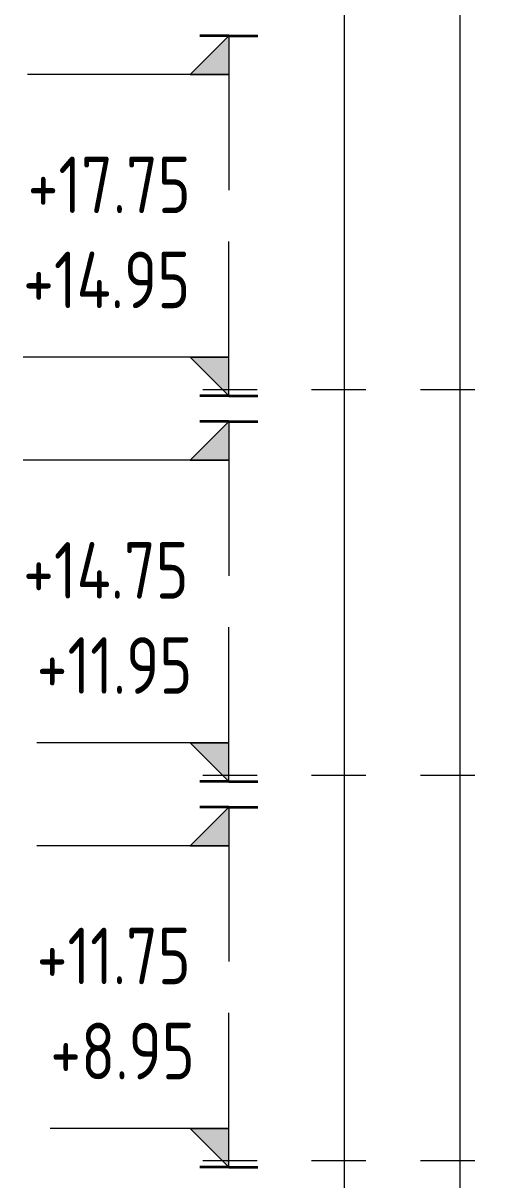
# Model space of a CAD drawing. Header units: millimetres. Extents: x 18162 to 7085488, y 72188 to 247925.
# Drawn here: x 5798983 to 5802644, y 115234 to 124234 of the extents above; entities that cross this region are included whole.
import ezdxf

# ---------------------------------------------------------------- set-up
doc = ezdxf.new("R2010")
doc.units = ezdxf.units.MM
doc.header["$MEASUREMENT"] = 0
doc.linetypes.add('Dashed', pattern=[423.333333, 211.666667, -211.666667])
doc.styles.add('GENERATED_STYLE_3', font='', dxfattribs={"width": 0.8})
doc.styles.get('GENERATED_STYLE_3').set_extended_font_data('ISOCPEUR MON')
doc.dimstyles.new('GENERATED_STYLE__30', dxfattribs={"dimtxt": 440.00001, "dimasz": 228, "dimexe": 0.18, "dimexo": 0.0625, "dimgap": 0, "dimtad": 1, "dimdec": 0, "dimzin": 0, "dimdsep": 46, "dimtxsty": 'GENERATED_STYLE_3', "dimblk": 'ARROWHEAD_2', "dimblk1": 'ARROWHEAD_2', "dimblk2": 'ARROWHEAD_2', "dimcen": 0.09, "dimclrd": 13, "dimclre": 13, "dimclrt": 13, "dimadec": 0, "dimazin": 0, "dimtfac": 1, "dimtdec": 4, "dimtmove": 0, "dimatfit": 3, "dimfxl": 1, "dimtolj": 1, "dimtzin": 0, "dimarcsym": 0})

# ---------------------------------------------------------------- blocks, each defined once
blk = doc.blocks.new('*D2639', base_point=(5785635.3, 106384.1))
at = {"color": 12, "linetype": 'Continuous', "lineweight": 35}
for p, q in [((5802232.1, 145220.7), (5802532.1, 145047.5)), ((5802232.1, 112420.7), (5802532.1, 112247.5))]:
    blk.add_line(p, q, dxfattribs=at)
at = {"color": 13, "linetype": 'Continuous', "lineweight": 13}
for p, q in [((5804808.8, 145134.1), (5802157.1, 145134.1)), ((5802382.1, 112334.1), (5802382.1, 145134.1)), ((5804808.8, 112334.1), (5802157.1, 112334.1)), ((5802382.1, 112134.1), (5802382.1, 112334.1))]:
    blk.add_line(p, q, dxfattribs=at)
at = {"color": 13, "lineweight": 13, "char_height": 440, "attachment_point": 7, "rotation": 90, "style": 'GENERATED_STYLE_3'}
for s, insert in [('\\A1;{\\pql;\\fISOCPEUR MON|b0|i0|c0|p0;\\W0.800000;200}', (5802421.8, 144309.7)), ('\\A1;{\\pql;\\fISOCPEUR MON|b0|i0|c0|p0;\\W0.800000;32,800}', (5802509.6, 127689))]:
    blk.add_mtext(s, dxfattribs=dict(at, insert=insert))
blk = doc.blocks.new('ARROWHEAD_2')
at = {"color": 0, "linetype": 'Continuous', "lineweight": 0}
for p, q in [((-0.378, -0.655), (0.378, 0.655)), ((0, 0), (-1, 0))]:
    blk.add_line(p, q, dxfattribs=at)
blk = doc.blocks.new('*D2646', base_point=(5785635.3, 106384.1))
at = {"color": 13, "linetype": 'Continuous', "lineweight": 13}
for p, q in [((5801482.5, 156834.1), (5801482.5, 156980.8)), ((5816658.8, 156834.1), (5801257.5, 156834.1)), ((5801482.5, 102734.1), (5801482.5, 156834.1)), ((5806188.8, 102734.1), (5801257.5, 102734.1)), ((5801482.5, 102587.4), (5801482.5, 102734.1))]:
    blk.add_line(p, q, dxfattribs=at)
at = {"color": 12, "linetype": 'Continuous', "lineweight": 35}
for p, q in [((5801632.5, 156747.5), (5801332.5, 156920.7)), ((5801332.5, 102820.7), (5801632.5, 102647.5))]:
    blk.add_line(p, q, dxfattribs=at)
at = {"color": 13, "lineweight": 13, "insert": (5801610.1, 129125.4), "char_height": 440, "attachment_point": 7, "rotation": 90, "style": 'GENERATED_STYLE_3'}
blk.add_mtext('\\A1;{\\pql;\\fISOCPEUR MON|b0|i0|c0|p0;\\W0.800000;54,100}', dxfattribs=at)

msp = doc.modelspace()

# ---------------------------------------------------------------- hatches: boundary and pattern name
at = {"linetype": 'Continuous', "lineweight": 13}
for points in [[(5800582.5, 124134.1), (5800282.5, 123834.1), (5800582.5, 123834.1)], [(5800582.5, 121334.1), (5800582.5, 121634.1), (5800282.5, 121634.1)], [(5800582.5, 121134.1), (5800282.5, 120834.1), (5800582.5, 120834.1)], [(5800582.5, 118334.1), (5800582.5, 118634.1), (5800282.5, 118634.1)], [(5800582.5, 118134.1), (5800282.5, 117834.1), (5800582.5, 117834.1)], [(5800582.5, 115334.1), (5800582.5, 115634.1), (5800282.5, 115634.1)]]:
    msp.add_hatch(color=13, dxfattribs=at).paths.add_polyline_path(points)

# ---------------------------------------------------------------- linework, layer by layer
at = {"color": 13, "linetype": 'Continuous', "lineweight": 13}
for p, q in [((5800582.5, 124134.1), (5800282.5, 123834.1)), ((5800582.5, 124134.1), (5800582.5, 122934.1)), ((5800582.5, 123834.1), (5799017.9, 123834.1)), ((5800282.5, 123834.1), (5800582.5, 123834.1)), ((5800582.5, 121334.1), (5800582.5, 122534.1)), ((5800582.5, 121634.1), (5798982.7, 121634.1)), ((5800582.5, 121334.1), (5800282.5, 121634.1)), ((5800282.5, 121634.1), (5800582.5, 121634.1)), ((5800582.5, 121134.1), (5800282.5, 120834.1)), ((5800582.5, 121134.1), (5800582.5, 119934.1)), ((5800582.5, 120834.1), (5798982.7, 120834.1)), ((5800282.5, 120834.1), (5800582.5, 120834.1)), ((5800582.5, 118334.1), (5800582.5, 119534.1)), ((5800582.5, 118634.1), (5799088.1, 118634.1)), ((5800582.5, 118334.1), (5800282.5, 118634.1)), ((5800282.5, 118634.1), (5800582.5, 118634.1)), ((5800582.5, 118134.1), (5800282.5, 117834.1)), ((5800582.5, 118134.1), (5800582.5, 116934.1)), ((5800582.5, 117834.1), (5799088.1, 117834.1)), ((5800282.5, 117834.1), (5800582.5, 117834.1)), ((5800582.5, 115334.1), (5800582.5, 116534.1)), ((5800582.5, 115634.1), (5799193.5, 115634.1)), ((5800582.5, 115334.1), (5800282.5, 115634.1)), ((5800282.5, 115634.1), (5800582.5, 115634.1))]:
    msp.add_line(p, q, dxfattribs=at)
at = {"color": 12, "linetype": 'Continuous', "lineweight": 35}
for p, q in [((5800582.5, 124134.1), (5800357.5, 124134.1)), ((5800582.5, 124134.1), (5800807.5, 124134.1)), ((5800582.5, 121334.1), (5800357.5, 121334.1)), ((5800582.5, 121334.1), (5800807.5, 121334.1)), ((5800582.5, 121134.1), (5800357.5, 121134.1)), ((5800582.5, 121134.1), (5800807.5, 121134.1)), ((5800582.5, 118334.1), (5800357.5, 118334.1)), ((5800582.5, 118334.1), (5800807.5, 118334.1)), ((5800582.5, 118134.1), (5800357.5, 118134.1)), ((5800582.5, 118134.1), (5800807.5, 118134.1)), ((5800582.5, 115334.1), (5800357.5, 115334.1)), ((5800582.5, 115334.1), (5800807.5, 115334.1))]:
    msp.add_line(p, q, dxfattribs=at)
at = {"color": 8, "linetype": 'Dashed', "lineweight": 13, "ltscale": 2}
for p, q in [((5800379.4, 121384.1), (5841359.8, 121384.1)), ((5800379.4, 118384.1), (5841359.8, 118384.1)), ((5800379.4, 115384.1), (5841359.8, 115384.1))]:
    msp.add_line(p, q, dxfattribs=at)

# ---------------------------------------------------------------- texts
at = {"color": 13, "lineweight": 13, "char_height": 440, "attachment_point": 7, "style": 'GENERATED_STYLE_3'}
for s, insert in [('\\A1;{\\pql;\\fISOCPEUR MON|b0|i0|c0|p0;\\W0.800000;+17.75}', (5799017.9, 122756.3)), ('\\A1;{\\pql;\\fISOCPEUR MON|b0|i0|c0|p0;\\W0.800000;+14.95}', (5798982.7, 122016.3)), ('\\A1;{\\pql;\\fISOCPEUR MON|b0|i0|c0|p0;\\W0.800000;+14.75}', (5798982.7, 119756.3)), ('\\A1;{\\pql;\\fISOCPEUR MON|b0|i0|c0|p0;\\W0.800000;+11.95}', (5799088.1, 119016.3)), ('\\A1;{\\pql;\\fISOCPEUR MON|b0|i0|c0|p0;\\W0.800000;+11.75}', (5799088.1, 116756.3)), ('\\A1;{\\pql;\\fISOCPEUR MON|b0|i0|c0|p0;\\W0.800000;+8.95}', (5799193.5, 116016.3))]:
    msp.add_mtext(s, dxfattribs=dict(at, insert=insert))

# ---------------------------------------------------------------- dimensions: what is measured, and where the dimension line sits
at = {"color": 13, "linetype": 'Continuous', "lineweight": 13}
for base, p1, p2, picture, middle in [((5801482.5, 156834.1), (5806188.8, 102734.1), (5816658.8, 156834.1), '*D2646', (5801174.5, 130029.9)), ((5802382.1, 145134.1), (5804808.8, 112334.1), (5804808.8, 145134.1), '*D2639', (5802074.1, 128593.4))]:
    dim = msp.add_linear_dim(base=base, p1=p1, p2=p2, angle=90, dimstyle='GENERATED_STYLE__30', dxfattribs=at)
    dim.commit()
    dim.dimension.update_dxf_attribs({"geometry": picture, "text_midpoint": middle, "dimtype": 160, "text_rotation": 90})

doc.saveas('drawing.dxf')
